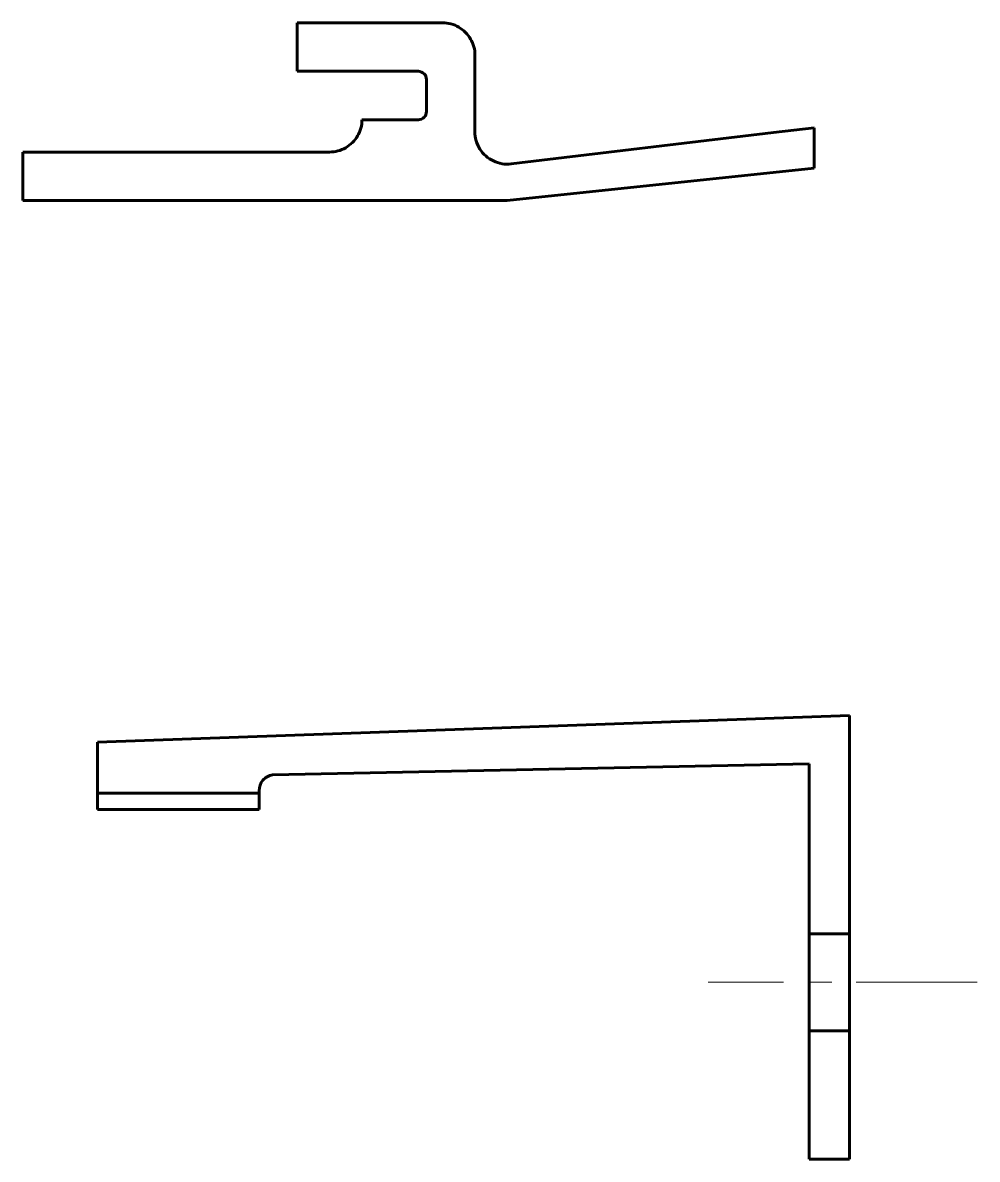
# Model space of a CAD drawing. Header units: millimetres. Extents: x -51.2 to 7.9, y 288.8 to 359.2.
import ezdxf

# ---------------------------------------------------------------- set-up
doc = ezdxf.new("R2010")
doc.units = ezdxf.units.MM
doc.linetypes.add('K5LT_AXLED', pattern=[12, 7.5, -1.5, 1.5, -1.5])
doc.linetypes.add('K5LT_BASIC', pattern=[0])

msp = doc.modelspace()

# ---------------------------------------------------------------- linework, layer by layer
at = {"color": 150, "linetype": 'K5LT_BASIC', "lineweight": 60, "true_color": 0x0080ff}
for p, q in [((-34.19, 356.224), (-34.19, 359.224)), ((-34.19, 359.224), (-25.19, 359.224)), ((-23.19, 357.224), (-23.19, 352.477)), ((-26.69, 356.224), (-34.19, 356.224)), ((-26.19, 353.724), (-26.19, 355.724)), ((-30.19, 353.224), (-26.69, 353.224)), ((-20.954, 350.491), (-4.713, 352.424)), ((-4.713, 352.424), (-2.19, 352.724)), ((-2.19, 352.724), (-2.19, 350.224)), ((-51.19, 351.224), (-32.19, 351.224)), ((-51.19, 348.224), (-51.19, 351.224)), ((-46.561, 314.662), (0, 316.321)), ((0, 316.321), (0, 288.821)), ((-46.561, 311.498), (-46.561, 314.662)), ((-35.728, 312.64), (-2.5, 313.321)), ((-2.5, 288.821), (-2.5, 313.321)), ((-36.561, 311.498), (-46.561, 311.498)), ((-46.561, 310.498), (-46.561, 311.498)), ((-36.561, 311.654), (-36.561, 311.498)), ((-36.561, 311.498), (-36.561, 310.498)), ((-36.561, 310.498), (-46.561, 310.498)), ((-2.5, 302.783), (0, 302.783)), ((-2.5, 296.783), (0, 296.783)), ((0, 288.821), (-2.5, 288.821))]:
    msp.add_line(p, q, dxfattribs=at)
at = {"color": 30, "linetype": 'K5LT_AXLED', "lineweight": 18, "true_color": 0xff8000}
msp.add_line((7.911, 299.783), (-8.749, 299.783), dxfattribs=at)
at = {"color": 150, "linetype": 'K5LT_BASIC', "lineweight": 60, "true_color": 0x0080ff}
msp.add_lwpolyline([(-2.19, 350.224), (-21.19, 348.224), (-51.19, 348.224)], dxfattribs=at)
for points, knots in [([(-25.19, 359.224), (-24.845, 359.234), (-24.14, 359.032), (-23.382, 358.274), (-23.18, 357.569), (-23.19, 357.224)], [0, 0, 0, 0, 1.035276, 2.070553, 3.105829, 3.105829, 3.105829, 3.105829]), ([(-26.69, 353.224), (-26.563, 353.236), (-26.29, 353.325), (-26.202, 353.597), (-26.19, 353.724)], [0, 0, 0, 0, 0.3826841, 0.765367, 0.765367, 0.765367, 0.765367]), ([(-32.19, 351.224), (-31.845, 351.215), (-31.14, 351.416), (-30.382, 352.174), (-30.18, 352.879), (-30.19, 353.224)], [0, 0, 0, 0, 1.035276, 2.070553, 3.105829, 3.105829, 3.105829, 3.105829]), ([(-23.19, 352.477), (-23.202, 352.106), (-22.966, 351.347), (-22.101, 350.579), (-21.32, 350.435), (-20.954, 350.491)], [0, 0, 0, 0, 1.111373, 2.222745, 3.334119, 3.334119, 3.334119, 3.334119]), ([(-35.728, 312.64), (-35.951, 312.586), (-36.402, 312.364), (-36.545, 311.882), (-36.561, 311.654)], [0, 0, 0, 0, 0.687036, 1.37407, 1.37407, 1.37407, 1.37407])]:
    msp.add_open_spline(points, degree=3, knots=knots, dxfattribs=at)
msp.add_open_spline([(-26.19, 355.724), (-26.202, 355.851), (-26.29, 356.124), (-26.563, 356.212), (-26.69, 356.224)], degree=3, dxfattribs=at)

doc.saveas('drawing.dxf')
